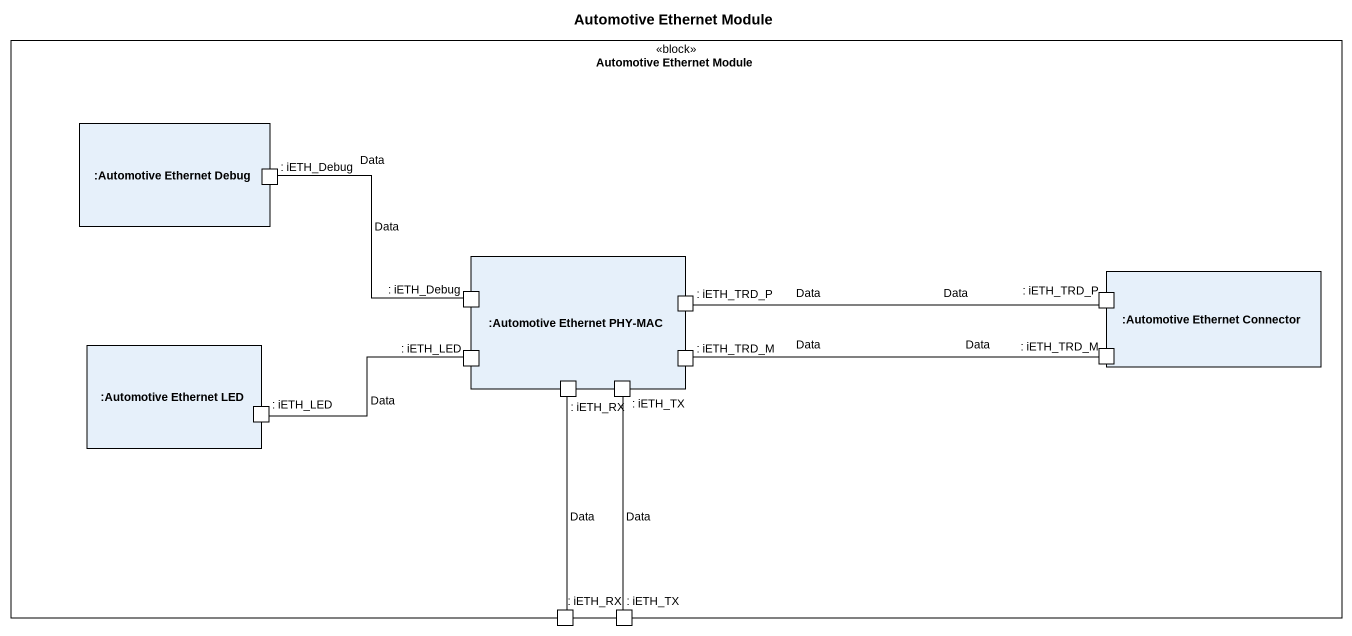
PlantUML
@startuml
title Automotive Ethernet Module
rectangle "Automotive Ethernet Module" as Automotive_Ethernet_Module <<block>> {
  rectangle ":Automotive Ethernet Debug" as Automotive_Ethernet_Debug {
    port ": iETH_Debug" as iETH_Debug
  }
  rectangle ":Automotive Ethernet PHY-MAC" as Automotive_Ethernet_PHY_MAC {
    port ": iETH_Debug" as iETH_Debug_2
    port ": iETH_TRD_P" as iETH_TRD_P
    port ": iETH_LED" as iETH_LED
    port ": iETH_RX" as iETH_RX
    port ": iETH_TX" as iETH_TX
    port ": iETH_TRD_M" as iETH_TRD_M
  }
  rectangle ":Automotive Ethernet Connector" as Automotive_Ethernet {
    port ": iETH_TRD_P" as iETH_TRD_P_2
    port ": iETH_TRD_M" as iETH_TRD_M_2
  }
  rectangle ":Automotive Ethernet LED" as Automotive_Ethernet_LED {
    port ": iETH_LED" as iETH_LED_2
  }
  port ": iETH_RX" as iETH_RX_2
  port ": iETH_TX" as iETH_TX_2
}
iETH_Debug -- iETH_Debug_2 : Data\nData
iETH_TRD_P -right- iETH_TRD_P_2 : Data\nData
iETH_RX -- iETH_RX_2 : Data
iETH_TX -- iETH_TX_2 : Data
iETH_TRD_M -right- iETH_TRD_M_2 : Data\nData
iETH_LED_2 -right- iETH_LED : Data
@enduml
